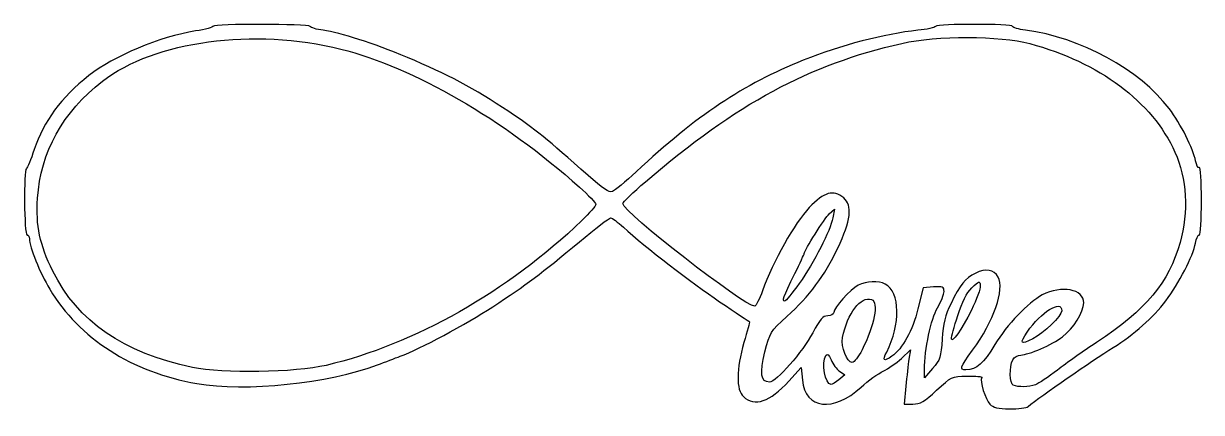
# Model space of a CAD drawing. Header units: centimetres. Extents: x -12.7 to 0, y 7.9 to 12.1.
import ezdxf

# ---------------------------------------------------------------- set-up
doc = ezdxf.new("R2010")
doc.units = ezdxf.units.CM
doc.header["$MEASUREMENT"] = 0
doc.layers.add('Layer 1', color=7, linetype='Continuous')

msp = doc.modelspace()

# ---------------------------------------------------------------- linework, layer by layer
at = {"layer": 'Layer 1', "lineweight": 25}
for points, knots in [([(-2.31241, 7.94134), (-2.36056, 7.99002), (-2.4212, 8.19232), (-2.39861, 8.22891), (-2.39861, 8.22891), (-2.39215, 8.23936), (-2.46322, 8.24619), (-2.55654, 8.2441), (-2.55654, 8.2441), (-2.72428, 8.24037), (-2.72799, 8.23862), (-2.88621, 8.09114), (-2.88621, 8.09114), (-3.01911, 7.96721), (-3.06231, 7.94194), (-3.14129, 7.94194), (-3.14129, 7.94194), (-3.14129, 7.94194), (-3.23636, 7.94194), (-3.23636, 7.94194), (-3.23636, 7.94194), (-3.23636, 7.94194), (-3.21821, 8.13377), (-3.21821, 8.13377), (-3.21821, 8.13377), (-3.20823, 8.23928), (-3.19312, 8.37099), (-3.18468, 8.42648), (-3.18468, 8.42648), (-3.18468, 8.42648), (-3.16931, 8.52736), (-3.16931, 8.52736), (-3.16931, 8.52736), (-3.16931, 8.52736), (-3.26657, 8.43563), (-3.26657, 8.43563), (-3.26657, 8.43563), (-3.32007, 8.38517), (-3.40804, 8.3231), (-3.46205, 8.29768), (-3.46205, 8.29768), (-3.51605, 8.27228), (-3.62326, 8.19417), (-3.70025, 8.12411), (-3.70025, 8.12411), (-3.99976, 7.85167), (-4.30419, 7.88813), (-4.33417, 8.20007), (-4.33417, 8.20007), (-4.33417, 8.20007), (-4.34724, 8.33602), (-4.34724, 8.33602), (-4.34724, 8.33602), (-4.34724, 8.33602), (-4.48016, 8.19057), (-4.48016, 8.19057), (-4.48016, 8.19057), (-4.68564, 7.96573), (-4.84965, 7.90951), (-4.97078, 8.02235), (-4.97078, 8.02235), (-5.0505, 8.09662), (-5.04817, 8.31847), (-4.96464, 8.6069), (-4.96464, 8.6069), (-4.9294, 8.72855), (-4.9026, 8.82973), (-4.90511, 8.83177), (-4.90511, 8.83177), (-4.9076, 8.8338), (-5.05251, 8.93093), (-5.22713, 9.04764), (-5.22713, 9.04764), (-5.53048, 9.25034), (-6.0266, 9.63441), (-6.26502, 9.8511), (-6.26502, 9.8511), (-6.32656, 9.90703), (-6.38887, 9.95278), (-6.4035, 9.95278), (-6.4035, 9.95278), (-6.41816, 9.95278), (-6.57024, 9.83607), (-6.74145, 9.69343), (-6.74145, 9.69343), (-7.15555, 9.34844), (-7.31282, 9.23044), (-7.67453, 8.9934), (-7.67453, 8.9934), (-7.96467, 8.80327), (-8.46378, 8.53607), (-8.67421, 8.45823), (-8.67421, 8.45823), (-8.72829, 8.43822), (-8.83804, 8.39698), (-8.91807, 8.36655), (-8.91807, 8.36655), (-9.44438, 8.16652), (-10.34746, 8.07265), (-10.86914, 8.16375), (-10.86914, 8.16375), (-11.57036, 8.28619), (-12.13752, 8.65053), (-12.45679, 9.18353), (-12.45679, 9.18353), (-12.56316, 9.36109), (-12.67515, 9.63988), (-12.67515, 9.72706), (-12.67515, 9.72706), (-12.67515, 9.74934), (-12.68705, 9.76757), (-12.70161, 9.76757), (-12.70161, 9.76757), (-12.73255, 9.76757), (-12.73903, 10.47266), (-12.70822, 10.48636), (-12.70822, 10.48636), (-12.69731, 10.49121), (-12.65934, 10.58265), (-12.62384, 10.68954), (-12.62384, 10.68954), (-12.52064, 11.00034), (-12.33593, 11.25106), (-12.03473, 11.48916), (-12.03473, 11.48916), (-11.76816, 11.69985), (-11.26776, 11.90921), (-10.8826, 11.97115), (-10.8826, 11.97115), (-10.77709, 11.98811), (-10.69078, 12.01124), (-10.69078, 12.02251), (-10.69078, 12.02251), (-10.69078, 12.05116), (-9.66531, 12.0483), (-9.64755, 12.01957), (-9.64755, 12.01957), (-9.63959, 12.00671), (-9.57638, 11.98798), (-9.50709, 11.97798), (-9.50709, 11.97798), (-9.3118, 11.94977), (-8.97356, 11.84061), (-8.59644, 11.68411), (-8.59644, 11.68411), (-8.16541, 11.50517), (-7.87389, 11.34957), (-7.50255, 11.10014), (-7.50255, 11.10014), (-7.21881, 10.90956), (-7.08657, 10.80294), (-6.64623, 10.40982), (-6.64623, 10.40982), (-6.49055, 10.27081), (-6.41927, 10.22331), (-6.38522, 10.23586), (-6.38522, 10.23586), (-6.35945, 10.24535), (-6.24313, 10.34222), (-6.12672, 10.45112), (-6.12672, 10.45112), (-5.48116, 11.05493), (-4.97062, 11.39608), (-4.32424, 11.6555), (-4.32424, 11.6555), (-3.92565, 11.8155), (-3.44384, 11.94133), (-3.09025, 11.97785), (-3.09025, 11.97785), (-2.99183, 11.98801), (-2.90481, 12.00682), (-2.89687, 12.01965), (-2.89687, 12.01965), (-2.87814, 12.04997), (-2.06536, 12.05024), (-2.06536, 12.01994), (-2.06536, 12.01994), (-2.06536, 12.00727), (-2.00284, 11.98888), (-1.92646, 11.97909), (-1.92646, 11.97909), (-1.33686, 11.9036), (-0.69286, 11.55208), (-0.37653, 11.13306), (-0.37653, 11.13306), (-0.25059, 10.96626), (-0.11607, 10.69983), (-0.09131, 10.56817), (-0.09131, 10.56817), (-0.08244, 10.521), (-0.06458, 10.48896), (-0.05162, 10.49697), (-0.05162, 10.49697), (-0.03829, 10.50523), (-0.02807, 10.35026), (-0.02807, 10.13955), (-0.02807, 10.13955), (-0.02807, 9.93497), (-0.03866, 9.76757), (-0.05157, 9.76757), (-0.05157, 9.76757), (-0.06451, 9.76757), (-0.08244, 9.72839), (-0.09141, 9.6805), (-0.09141, 9.6805), (-0.11695, 9.54453), (-0.27271, 9.24182), (-0.41209, 9.0574), (-0.41209, 9.0574), (-0.55054, 8.8742), (-0.75459, 8.69328), (-0.98084, 8.55311), (-0.98084, 8.55311), (-1.21687, 8.40687), (-1.75824, 8.03077), (-1.89886, 7.91527), (-1.89886, 7.91527), (-1.91646, 7.90083), (-2.00575, 7.88974), (-2.0973, 7.89062), (-2.0973, 7.89062), (-2.223, 7.89178), (-2.27571, 7.90422), (-2.31241, 7.94134)], [0, 0, 0, 0, 0.01754386, 0.01754386, 0.01754386, 0.01754386, 0.03508772, 0.03508772, 0.03508772, 0.03508772, 0.05263158, 0.05263158, 0.05263158, 0.05263158, 0.07017544, 0.07017544, 0.07017544, 0.07017544, 0.0877193, 0.0877193, 0.0877193, 0.0877193, 0.10526316, 0.10526316, 0.10526316, 0.10526316, 0.12280702, 0.12280702, 0.12280702, 0.12280702, 0.14035088, 0.14035088, 0.14035088, 0.14035088, 0.15789474, 0.15789474, 0.15789474, 0.15789474, 0.1754386, 0.1754386, 0.1754386, 0.1754386, 0.19298246, 0.19298246, 0.19298246, 0.19298246, 0.21052632, 0.21052632, 0.21052632, 0.21052632, 0.22807018, 0.22807018, 0.22807018, 0.22807018, 0.24561404, 0.24561404, 0.24561404, 0.24561404, 0.26315789, 0.26315789, 0.26315789, 0.26315789, 0.28070175, 0.28070175, 0.28070175, 0.28070175, 0.29824561, 0.29824561, 0.29824561, 0.29824561, 0.31578947, 0.31578947, 0.31578947, 0.31578947, 0.33333333, 0.33333333, 0.33333333, 0.33333333, 0.35087719, 0.35087719, 0.35087719, 0.35087719, 0.36842105, 0.36842105, 0.36842105, 0.36842105, 0.38596491, 0.38596491, 0.38596491, 0.38596491, 0.40350877, 0.40350877, 0.40350877, 0.40350877, 0.42105263, 0.42105263, 0.42105263, 0.42105263, 0.43859649, 0.43859649, 0.43859649, 0.43859649, 0.45614035, 0.45614035, 0.45614035, 0.45614035, 0.47368421, 0.47368421, 0.47368421, 0.47368421, 0.49122807, 0.49122807, 0.49122807, 0.49122807, 0.50877193, 0.50877193, 0.50877193, 0.50877193, 0.52631579, 0.52631579, 0.52631579, 0.52631579, 0.54385965, 0.54385965, 0.54385965, 0.54385965, 0.56140351, 0.56140351, 0.56140351, 0.56140351, 0.57894737, 0.57894737, 0.57894737, 0.57894737, 0.59649123, 0.59649123, 0.59649123, 0.59649123, 0.61403509, 0.61403509, 0.61403509, 0.61403509, 0.63157895, 0.63157895, 0.63157895, 0.63157895, 0.64912281, 0.64912281, 0.64912281, 0.64912281, 0.66666667, 0.66666667, 0.66666667, 0.66666667, 0.68421053, 0.68421053, 0.68421053, 0.68421053, 0.70175439, 0.70175439, 0.70175439, 0.70175439, 0.71929825, 0.71929825, 0.71929825, 0.71929825, 0.73684211, 0.73684211, 0.73684211, 0.73684211, 0.75438596, 0.75438596, 0.75438596, 0.75438596, 0.77192982, 0.77192982, 0.77192982, 0.77192982, 0.78947368, 0.78947368, 0.78947368, 0.78947368, 0.80701754, 0.80701754, 0.80701754, 0.80701754, 0.8245614, 0.8245614, 0.8245614, 0.8245614, 0.84210526, 0.84210526, 0.84210526, 0.84210526, 0.85964912, 0.85964912, 0.85964912, 0.85964912, 0.87719298, 0.87719298, 0.87719298, 0.87719298, 0.89473684, 0.89473684, 0.89473684, 0.89473684, 0.9122807, 0.9122807, 0.9122807, 0.9122807, 0.92982456, 0.92982456, 0.92982456, 0.92982456, 0.94736842, 0.94736842, 0.94736842, 0.94736842, 0.96491228, 0.96491228, 0.96491228, 0.96491228, 1, 1, 1, 1]), ([(-9.4737, 8.36049), (-8.52226, 8.58406), (-7.51168, 9.15678), (-6.71542, 9.92367), (-6.71542, 9.92367), (-6.63173, 10.00424), (-6.56328, 10.08311), (-6.56328, 10.09891), (-6.56328, 10.09891), (-6.56328, 10.1147), (-6.64258, 10.19844), (-6.73949, 10.28496), (-6.73949, 10.28496), (-7.56404, 11.02095), (-8.52683, 11.57801), (-9.31495, 11.77504), (-9.31495, 11.77504), (-10.25231, 12.00941), (-11.327, 11.86466), (-11.88813, 11.42844), (-11.88813, 11.42844), (-12.31585, 11.09596), (-12.55654, 10.66117), (-12.58768, 10.16482), (-12.58768, 10.16482), (-12.60675, 9.86121), (-12.56652, 9.6684), (-12.42351, 9.37824), (-12.42351, 9.37824), (-12.1561, 8.83565), (-11.65945, 8.4927), (-10.91568, 8.3371), (-10.91568, 8.3371), (-10.58963, 8.26889), (-9.80967, 8.28154), (-9.4737, 8.36049)], [0, 0, 0, 0, 0.1, 0.1, 0.1, 0.1, 0.2, 0.2, 0.2, 0.2, 0.3, 0.3, 0.3, 0.3, 0.4, 0.4, 0.4, 0.4, 0.5, 0.5, 0.5, 0.5, 0.6, 0.6, 0.6, 0.6, 0.7, 0.7, 0.7, 0.7, 0.8, 0.8, 0.8, 0.8, 1, 1, 1, 1]), ([(-1.82054, 8.15112), (-1.78588, 8.1643), (-1.67868, 8.23553), (-1.58231, 8.30937), (-1.58231, 8.30937), (-1.48595, 8.38322), (-1.29627, 8.5171), (-1.16078, 8.60687), (-1.16078, 8.60687), (-0.62084, 8.96464), (-0.38285, 9.24967), (-0.258, 9.68819), (-0.258, 9.68819), (-0.16523, 10.01392), (-0.18627, 10.38373), (-0.31343, 10.66292), (-0.31343, 10.66292), (-0.56205, 11.20889), (-1.1294, 11.6332), (-1.88016, 11.83468), (-1.88016, 11.83468), (-2.20271, 11.92125), (-2.88642, 11.9225), (-3.2612, 11.83719), (-3.2612, 11.83719), (-4.26585, 11.60857), (-5.04007, 11.19047), (-6.0275, 10.34338), (-6.0275, 10.34338), (-6.16209, 10.22792), (-6.27224, 10.1214), (-6.27224, 10.10669), (-6.27224, 10.10669), (-6.27224, 10.0175), (-4.96387, 9.00028), (-4.84915, 9.00028), (-4.84915, 9.00028), (-4.83539, 9.00028), (-4.79735, 9.07471), (-4.76464, 9.16564), (-4.76464, 9.16564), (-4.65151, 9.48031), (-4.41558, 9.90092), (-4.26127, 10.06308), (-4.26127, 10.06308), (-4.09837, 10.23427), (-4.00341, 10.26081), (-3.88803, 10.16738), (-3.88803, 10.16738), (-3.79166, 10.08933), (-3.81167, 9.92164), (-3.95264, 9.6261), (-3.95264, 9.6261), (-4.09379, 9.33019), (-4.25969, 9.10706), (-4.50117, 8.88836), (-4.50117, 8.88836), (-4.68, 8.72638), (-4.68561, 8.71736), (-4.73903, 8.5054), (-4.73903, 8.5054), (-4.79732, 8.274), (-4.78338, 8.18007), (-4.69067, 8.18007), (-4.69067, 8.18007), (-4.61867, 8.18007), (-4.32924, 8.5081), (-4.22325, 8.70977), (-4.22325, 8.70977), (-4.14351, 8.86156), (-4.11469, 8.89444), (-4.06151, 8.89444), (-4.06151, 8.89444), (-4.02556, 8.89444), (-3.99682, 8.90998), (-3.99682, 8.92937), (-3.99682, 8.92937), (-3.99682, 8.9812), (-3.81759, 9.18104), (-3.73089, 9.22586), (-3.73089, 9.22586), (-3.6431, 9.27126), (-3.51242, 9.27653), (-3.43972, 9.23761), (-3.43972, 9.23761), (-3.27888, 9.15154), (-3.27157, 8.7998), (-3.42453, 8.50418), (-3.42453, 8.50418), (-3.47342, 8.40968), (-3.4572, 8.39671), (-3.36817, 8.45907), (-3.36817, 8.45907), (-3.25377, 8.53919), (-3.14484, 8.73702), (-3.08681, 8.96998), (-3.08681, 8.96998), (-3.08681, 8.96998), (-3.02988, 9.19872), (-3.02988, 9.19872), (-3.02988, 9.19872), (-3.02988, 9.19872), (-2.91804, 9.20686), (-2.91804, 9.20686), (-2.91804, 9.20686), (-2.819, 9.21406), (-2.8062, 9.20853), (-2.8062, 9.15866), (-2.8062, 9.15866), (-2.8062, 9.12765), (-2.83816, 9.04774), (-2.87724, 8.98107), (-2.87724, 8.98107), (-2.94643, 8.86301), (-3.01591, 8.53234), (-3.01728, 8.31458), (-3.01728, 8.31458), (-3.01728, 8.31458), (-3.01786, 8.22418), (-3.01786, 8.22418), (-3.01786, 8.22418), (-3.01786, 8.22418), (-2.92859, 8.32744), (-2.92859, 8.32744), (-2.92859, 8.32744), (-2.84681, 8.42206), (-2.83821, 8.4487), (-2.82591, 8.64555), (-2.82591, 8.64555), (-2.81538, 8.81436), (-2.79485, 8.89664), (-2.73002, 9.02957), (-2.73002, 9.02957), (-2.63043, 9.23375), (-2.57892, 9.29711), (-2.46441, 9.35633), (-2.46441, 9.35633), (-2.36072, 9.40996), (-2.26436, 9.39297), (-2.22186, 9.3136), (-2.22186, 9.3136), (-2.14966, 9.17869), (-2.26848, 8.83912), (-2.49857, 8.52292), (-2.49857, 8.52292), (-2.63565, 8.33453), (-2.64311, 8.31236), (-2.56932, 8.31236), (-2.56932, 8.31236), (-2.4551, 8.31236), (-2.3781, 8.37933), (-2.25618, 8.58472), (-2.25618, 8.58472), (-2.13146, 8.79483), (-1.89489, 9.04333), (-1.74657, 9.12), (-1.74657, 9.12), (-1.53596, 9.22893), (-1.29807, 9.18385), (-1.29807, 9.03507), (-1.29807, 9.03507), (-1.29807, 8.93696), (-1.40973, 8.75771), (-1.52617, 8.66891), (-1.52617, 8.66891), (-1.63886, 8.58295), (-1.89182, 8.47267), (-1.97842, 8.47175), (-1.97842, 8.47175), (-2.01067, 8.4714), (-2.04936, 8.44809), (-2.06441, 8.41994), (-2.06441, 8.41994), (-2.10275, 8.34832), (-2.09889, 8.16089), (-2.05875, 8.14467), (-2.05875, 8.14467), (-2.00385, 8.12252), (-1.88748, 8.12567), (-1.82054, 8.15112)], [0, 0, 0, 0, 0.02173913, 0.02173913, 0.02173913, 0.02173913, 0.04347826, 0.04347826, 0.04347826, 0.04347826, 0.06521739, 0.06521739, 0.06521739, 0.06521739, 0.08695652, 0.08695652, 0.08695652, 0.08695652, 0.10869565, 0.10869565, 0.10869565, 0.10869565, 0.13043478, 0.13043478, 0.13043478, 0.13043478, 0.15217391, 0.15217391, 0.15217391, 0.15217391, 0.17391304, 0.17391304, 0.17391304, 0.17391304, 0.19565217, 0.19565217, 0.19565217, 0.19565217, 0.2173913, 0.2173913, 0.2173913, 0.2173913, 0.23913043, 0.23913043, 0.23913043, 0.23913043, 0.26086957, 0.26086957, 0.26086957, 0.26086957, 0.2826087, 0.2826087, 0.2826087, 0.2826087, 0.30434783, 0.30434783, 0.30434783, 0.30434783, 0.32608696, 0.32608696, 0.32608696, 0.32608696, 0.34782609, 0.34782609, 0.34782609, 0.34782609, 0.36956522, 0.36956522, 0.36956522, 0.36956522, 0.39130435, 0.39130435, 0.39130435, 0.39130435, 0.41304348, 0.41304348, 0.41304348, 0.41304348, 0.43478261, 0.43478261, 0.43478261, 0.43478261, 0.45652174, 0.45652174, 0.45652174, 0.45652174, 0.47826087, 0.47826087, 0.47826087, 0.47826087, 0.5, 0.5, 0.5, 0.5, 0.52173913, 0.52173913, 0.52173913, 0.52173913, 0.54347826, 0.54347826, 0.54347826, 0.54347826, 0.56521739, 0.56521739, 0.56521739, 0.56521739, 0.58695652, 0.58695652, 0.58695652, 0.58695652, 0.60869565, 0.60869565, 0.60869565, 0.60869565, 0.63043478, 0.63043478, 0.63043478, 0.63043478, 0.65217391, 0.65217391, 0.65217391, 0.65217391, 0.67391304, 0.67391304, 0.67391304, 0.67391304, 0.69565217, 0.69565217, 0.69565217, 0.69565217, 0.7173913, 0.7173913, 0.7173913, 0.7173913, 0.73913043, 0.73913043, 0.73913043, 0.73913043, 0.76086957, 0.76086957, 0.76086957, 0.76086957, 0.7826087, 0.7826087, 0.7826087, 0.7826087, 0.80434783, 0.80434783, 0.80434783, 0.80434783, 0.82608696, 0.82608696, 0.82608696, 0.82608696, 0.84782609, 0.84782609, 0.84782609, 0.84782609, 0.86956522, 0.86956522, 0.86956522, 0.86956522, 0.89130435, 0.89130435, 0.89130435, 0.89130435, 0.91304348, 0.91304348, 0.91304348, 0.91304348, 0.93478261, 0.93478261, 0.93478261, 0.93478261, 0.95652174, 0.95652174, 0.95652174, 0.95652174, 1, 1, 1, 1]), ([(-4.36748, 9.24502), (-4.21037, 9.46716), (-4.03069, 9.81885), (-4.0059, 9.95278), (-4.0059, 9.95278), (-4.0059, 9.95278), (-3.98873, 10.04538), (-3.98873, 10.04538), (-3.98873, 10.04538), (-3.98873, 10.04538), (-4.04585, 9.99485), (-4.04585, 9.99485), (-4.04585, 9.99485), (-4.09316, 9.95296), (-4.31432, 9.60107), (-4.31432, 9.56765), (-4.31432, 9.56765), (-4.31432, 9.56212), (-4.35957, 9.46494), (-4.41484, 9.3517), (-4.41484, 9.3517), (-4.54205, 9.09122), (-4.55631, 9.05319), (-4.52694, 9.05319), (-4.52694, 9.05319), (-4.51384, 9.05319), (-4.44209, 9.13953), (-4.36748, 9.24502)], [0, 0, 0, 0, 0.125, 0.125, 0.125, 0.125, 0.25, 0.25, 0.25, 0.25, 0.375, 0.375, 0.375, 0.375, 0.5, 0.5, 0.5, 0.5, 0.625, 0.625, 0.625, 0.625, 0.75, 0.75, 0.75, 0.75, 1, 1, 1, 1]), ([(-2.5106, 8.95641), (-2.45322, 9.07053), (-2.41004, 9.18959), (-2.41467, 9.22099), (-2.41467, 9.22099), (-2.42268, 9.27566), (-2.4266, 9.27462), (-2.50616, 9.19676), (-2.50616, 9.19676), (-2.5641, 9.14006), (-2.61011, 9.04949), (-2.65806, 8.89775), (-2.65806, 8.89775), (-2.69587, 8.778), (-2.72643, 8.66579), (-2.72592, 8.64833), (-2.72592, 8.64833), (-2.72434, 8.59126), (-2.61705, 8.74477), (-2.5106, 8.95641)], [0, 0, 0, 0, 0.16666667, 0.16666667, 0.16666667, 0.16666667, 0.33333333, 0.33333333, 0.33333333, 0.33333333, 0.5, 0.5, 0.5, 0.5, 0.66666667, 0.66666667, 0.66666667, 0.66666667, 1, 1, 1, 1]), ([(-3.69051, 8.52802), (-3.55529, 8.79491), (-3.50909, 9.04031), (-3.58838, 9.07074), (-3.58838, 9.07074), (-3.70239, 9.11447), (-3.85, 8.92003), (-3.90012, 8.6601), (-3.90012, 8.6601), (-3.91962, 8.55903), (-3.85458, 8.39174), (-3.79582, 8.39174), (-3.79582, 8.39174), (-3.77587, 8.39174), (-3.72851, 8.45307), (-3.69051, 8.52802)], [0, 0, 0, 0, 0.2, 0.2, 0.2, 0.2, 0.4, 0.4, 0.4, 0.4, 0.6, 0.6, 0.6, 0.6, 1, 1, 1, 1]), ([(-1.84936, 8.64534), (-1.72694, 8.70865), (-1.5362, 8.89466), (-1.5362, 8.95072), (-1.5362, 8.95072), (-1.5362, 9.07523), (-1.75874, 8.93739), (-1.90799, 8.72043), (-1.90799, 8.72043), (-1.99374, 8.59581), (-1.97977, 8.5779), (-1.84936, 8.64534)], [0, 0, 0, 0, 0.25, 0.25, 0.25, 0.25, 0.5, 0.5, 0.5, 0.5, 1, 1, 1, 1]), ([(-3.9402, 8.20515), (-3.9402, 8.20515), (-3.87776, 8.25669), (-3.87776, 8.25669), (-3.87776, 8.25669), (-3.87776, 8.25669), (-3.93364, 8.2967), (-3.93364, 8.2967), (-3.93364, 8.2967), (-3.96438, 8.31871), (-4.00484, 8.37372), (-4.02357, 8.41894), (-4.02357, 8.41894), (-4.04828, 8.47857), (-4.06368, 8.49159), (-4.07974, 8.4663), (-4.07974, 8.4663), (-4.12975, 8.38742), (-4.08903, 8.15361), (-4.02526, 8.15361), (-4.02526, 8.15361), (-4.01286, 8.15361), (-3.97457, 8.17682), (-3.9402, 8.20515)], [0, 0, 0, 0, 0.14285714, 0.14285714, 0.14285714, 0.14285714, 0.28571429, 0.28571429, 0.28571429, 0.28571429, 0.42857143, 0.42857143, 0.42857143, 0.42857143, 0.57142857, 0.57142857, 0.57142857, 0.57142857, 0.71428571, 0.71428571, 0.71428571, 0.71428571, 1, 1, 1, 1])]:
    msp.add_open_spline(points, degree=3, knots=knots, dxfattribs=at)

doc.saveas('drawing.dxf')
